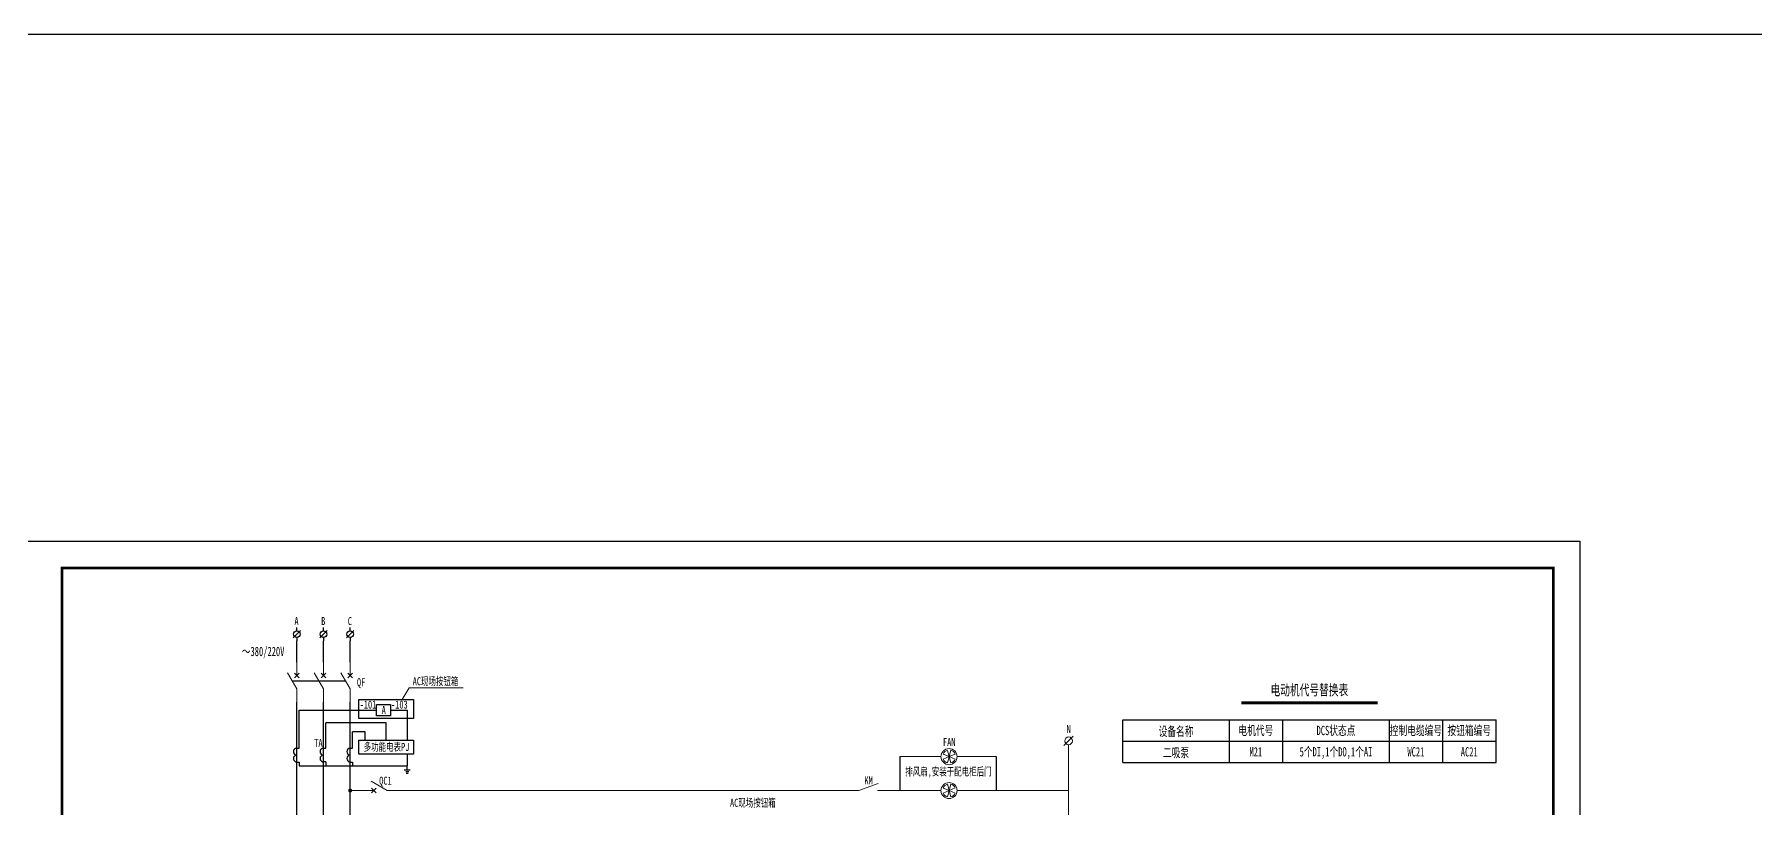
# Model space of a CAD drawing. Header units: millimetres. Extents: x -24326 to 675674, y 148048 to 606396.
# Drawn here: x 297438 to 361955, y 199024 to 228048 of the extents above; entities that cross this region are included whole.
import ezdxf
from ezdxf.enums import TextEntityAlignment as Align

# ---------------------------------------------------------------- set-up
doc = ezdxf.new("R2010")
doc.units = ezdxf.units.MM
doc.linetypes.add('常规', pattern=[20, 10, 0, 10])
for name, color, linetype, lineweight in [('1轮廓实线层', 3, 'Continuous', 5), ('_0', 7, 'Continuous', 25), ('CAXA0层', 7, 'Continuous', 25), ('SW', 8, 'Continuous', 20)]:
    doc.layers.add(name, color=color, linetype=linetype, lineweight=lineweight)
for name, color, linetype in [('BORDER', 7, 'Continuous'), ('MX', 3, 'Continuous'), ('TEXT', 4, 'Continuous'), ('动力平面导线层', 3, '常规'), ('动力平面设备层', 1, 'Continuous'), ('图框', 7, 'Continuous'), ('照明平面导线层', 3, 'Continuous'), ('照明平面设备层', 1, 'Continuous')]:
    doc.layers.add(name, color=color, linetype=linetype)
doc.styles.add('标准', font='NSimSun.ttf', dxfattribs={"width": 0.667})

# ---------------------------------------------------------------- blocks, each defined once
blk = doc.blocks.new('*U51')
at = {"layer": '1轮廓实线层'}
for p, q in [((0, 15), (0, 10)), ((0, 5), (-3.5, 11.06)), ((0, 10), (-0.88, 10.88)), ((0, 10), (-0.88, 9.12)), ((0, 10), (0.88, 10.88)), ((0, 10), (0.88, 9.12)), ((0, 5), (0, 0))]:
    blk.add_line(p, q, dxfattribs=at)
blk = doc.blocks.new('SYMB2_M_13')
for p, q in [((0, -1.25), (0, 0)), ((0, -2.5), (-1.33, -3.83)), ((0, -2.5), (1.33, -1.17)), ((0, -3.75), (0, -5))]:
    blk.add_line(p, q)
blk.add_circle((0, -2.5), 1.25)

msp = doc.modelspace()

# ---------------------------------------------------------------- linework, layer by layer
at = {"color": 2, "linetype": 'ByBlock', "lineweight": -3, "ltscale": 100}
msp.add_line((675673.59742, 228047.80554), (-24326.40258, 228047.80554), dxfattribs=at)
at = {"color": 7, "linetype": 'ByBlock', "lineweight": 20, "const_width": 75}
msp.add_lwpolyline([(309237.04844, 199700.35306, 1), (309312.04844, 199700.35306, 1)], format="xyb", close=True, dxfattribs=at)
at = {"layer": '_0', "color": 0, "linetype": 'ByBlock', "ltscale": 500}
msp.add_line((307099.53202, 203811.27966), (309099.53202, 203811.27966), dxfattribs=at)
at = {"layer": '_0', "color": 0, "linetype": 'ByBlock'}
for p, q in [((307274.53202, 194522.73738), (307274.53202, 203008.17077)), ((307361.19868, 202715.96837), (310255.44845, 202715.96837)), ((308274.53202, 194522.73738), (308274.53202, 203008.17077)), ((309274.53202, 194522.73738), (309274.53202, 203008.17077)), ((310787.14099, 202715.96837), (311414.76443, 202715.96837)), ((311414.76443, 202715.96837), (311414.76443, 201584.85007)), ((311414.76443, 201064.66747), (311414.76443, 200620.97016)), ((307361.19867, 200620.97016), (311414.76443, 200620.97016)), ((311302.26443, 200470.97016), (311527.26443, 200470.97016)), ((311360.30477, 200410.97016), (311470.70523, 200410.97016)), ((311377.8632, 200350.05812), (311451.9528, 200350.05812)), ((311414.76443, 200470.97016), (311414.76443, 200620.97016))]:
    msp.add_line(p, q, dxfattribs=at)
at = {"layer": '_0', "color": 0, "linetype": 'ByBlock', "lineweight": -3}
for p, q in [((307274.532, 200684.3035), (307274.53202, 201377.63683)), ((308274.53201, 200684.3035), (308274.53203, 201377.63683)), ((309274.532, 200684.3035), (309274.53202, 201377.63683)), ((307274.532, 200769.96246), (307361.19867, 200769.96246)), ((307274.53201, 201290.97017), (307361.19868, 201290.97016)), ((308361.19868, 200770.97016), (308274.53201, 200770.97017)), ((308274.53203, 201290.97017), (308361.1987, 201290.97016)), ((309274.532, 200769.96246), (309361.19867, 200769.96246)), ((309274.53202, 201290.97014), (309361.19868, 201290.97014))]:
    msp.add_line(p, q, dxfattribs=at)
for centre in [(307274.53201, 201160.97017), (307274.53201, 200900.97017), (308274.53202, 200900.97017), (308274.53203, 201160.97017), (309274.53201, 201160.97016), (309274.53201, 200900.97016)]:
    msp.add_arc(centre, 130, 89.9999983992, 269.9999983992, dxfattribs=at)
at = {"layer": 'BORDER', "linetype": 'ByBlock'}
msp.add_lwpolyline([(310255.44845, 202931.44513), (310787.14099, 202931.44513), (310787.14099, 202500.49162), (310255.44845, 202500.49162)], close=True, dxfattribs=at)
at = {"layer": 'CAXA0层', "color": 2, "linetype": 'ByBlock', "lineweight": 40}
msp.add_line((342681.73204, 203014.8433), (347779.87733, 203014.8433), dxfattribs=at)
at = {"layer": 'CAXA0层', "color": 2, "linetype": 'ByBlock', "lineweight": 0}
msp.add_line((342681.73204, 202949.36037), (347779.87733, 202949.36037), dxfattribs=at)
at = {"layer": 'MX', "color": 7, "linetype": 'ByBlock', "lineweight": 20}
msp.add_line((336029.9464, 201390.57915), (336376.40608, 201737.03883), dxfattribs=at)
msp.add_circle((336203.17232, 201563.80556), 144.35795, dxfattribs=at)
at = {"layer": 'SW', "color": 7, "linetype": 'ByBlock', "lineweight": 25}
for p, q in [((338230.80468, 200746.84402), (338230.80468, 202346.84402)), ((342230.80468, 200746.84402), (342230.80468, 202346.84402)), ((344230.80468, 200746.84402), (344230.80468, 202346.84402)), ((348230.80468, 200746.84402), (348230.80468, 202346.84402)), ((350230.80468, 200746.84402), (350230.80468, 202346.84402)), ((352230.80468, 200746.84402), (352230.80468, 202346.84402))]:
    msp.add_line(p, q, dxfattribs=at)
at = {"layer": '动力平面导线层', "color": 0}
for p, q in [((307361.19868, 201290.97016), (307361.19868, 202715.96837)), ((310625.51708, 202237.44849), (308361.1987, 202237.44849)), ((308361.1987, 201290.97016), (308361.1987, 202237.44849)), ((310625.51708, 201584.85007), (310625.51708, 202237.44849)), ((338230.80468, 202346.84402), (352230.80468, 202346.84402)), ((309836.26973, 201902.36674), (309361.19868, 201902.36674)), ((309361.19868, 201290.97014), (309361.19868, 201902.36674)), ((309836.26973, 201584.85007), (309836.26973, 201902.36674)), ((338230.80468, 201546.84402), (352230.80468, 201546.84402)), ((307361.19867, 200769.96246), (307361.19867, 200620.97017)), ((308361.19868, 200770.97016), (308361.19868, 200621.97787)), ((309361.19867, 200769.96246), (309361.19867, 200620.97016)), ((338230.80468, 200746.84402), (352230.80468, 200746.84402))]:
    msp.add_line(p, q, dxfattribs=at)
at = {"layer": '动力平面导线层', "color": 6, "linetype": 'ByBlock'}
msp.add_lwpolyline([(309597.55395, 203119.64347), (311653.48021, 203119.64347), (311653.48021, 202398.61881), (309597.55395, 202398.61881)], close=True, dxfattribs=at)
at = {"layer": '动力平面导线层', "color": 0}
msp.add_lwpolyline([(309597.55395, 201584.85007), (311653.48021, 201584.85007), (311653.48021, 201064.66747), (309597.55395, 201064.66747)], close=True, dxfattribs=at)
at = {"layer": '动力平面设备层', "color": 0, "linetype": 'ByBlock', "lineweight": -3, "ltscale": 100}
for p, q in [((307274.53202, 204508.17077), (307274.53202, 205312.27149)), ((308274.53202, 204508.17077), (308274.53202, 205312.27149)), ((309274.53202, 204508.17077), (309274.53202, 205312.27149)), ((329881.6738, 200970.91445), (329881.6738, 199700.35306)), ((333490.57122, 200970.82656), (333490.57122, 199700.26517))]:
    msp.add_line(p, q, dxfattribs=at)
at = {"layer": '图框', "linetype": 'Continuous', "lineweight": 100, "const_width": 100}
msp.add_lwpolyline([(298473.59742, 168047.80554), (354373.59742, 168047.80554), (354373.59742, 208047.80554), (298473.59742, 208047.80554)], close=True, dxfattribs=at)
at = {"layer": '照明平面导线层', "color": 6, "linetype": 'ByBlock', "lineweight": 20}
for q in [(311222.51274, 203119.64347), (313506.03158, 203547.27049)]:
    msp.add_line((311487.39301, 203547.27049), q, dxfattribs=at)
at = {"layer": '照明平面导线层', "color": 0, "linetype": 'ByBlock', "lineweight": 20}
for p, q in [((336203.34468, 187222.04731), (336203.17624, 201419.44761)), ((329881.6738, 200970.91445), (331420.78588, 200970.91445)), ((332022.27837, 200970.82656), (333490.57122, 200970.82656)), ((309274.53202, 199700.35306), (309664.2207, 199700.35306)), ((311164.2207, 199700.35306), (328334.75615, 199700.35306)), ((328334.75615, 199700.35306), (329065.87028, 199961.78513)), ((329036.4974, 199700.35306), (331420.78588, 199700.35306)), ((332022.27837, 199700.26517), (336203.19664, 199700.26517))]:
    msp.add_line(p, q, dxfattribs=at)
at = {"layer": '照明平面导线层', "color": 3, "linetype": 'ByBlock', "lineweight": 20}
for p, q in [((331497.74962, 200878.40593), (331720.95685, 200971.41068)), ((331721.45308, 200970.91445), (331500.05252, 201065.95298)), ((331722.32247, 200970.04506), (331664.92792, 200737.12498)), ((331720.95685, 200971.41068), (331667.23082, 201207.23392)), ((331719.76592, 200970.91445), (331723.18289, 200970.91445)), ((331784.47334, 201210.23992), (331720.95685, 200971.41068)), ((331951.65164, 201068.95898), (331721.94931, 200971.41068)), ((331721.94931, 200971.41068), (331953.14657, 200878.40682)), ((331721.94931, 200971.41068), (331785.96827, 200737.12588)), ((331497.74962, 199607.84453), (331720.95685, 199700.84929)), ((331721.45308, 199700.35306), (331500.05252, 199795.39159)), ((331722.32247, 199699.48367), (331664.92792, 199466.56359)), ((331720.95685, 199700.84929), (331667.23082, 199936.67253)), ((331719.76592, 199700.35306), (331723.18289, 199700.35306)), ((331784.47334, 199939.67853), (331720.95685, 199700.84929)), ((331951.65164, 199798.39759), (331721.94931, 199700.84929)), ((331721.94931, 199700.84929), (331953.14657, 199607.84543)), ((331721.94931, 199700.84929), (331785.96827, 199466.56449))]:
    msp.add_line(p, q, dxfattribs=at)
for centre in [(331721.53212, 200970.83542), (331721.53212, 199700.27403)]:
    msp.add_circle(centre, 300.74625, dxfattribs=at)
for centre, start, end in [((331692.96122, 200939.84875), 197.4713869454, 262.1268831255), ((331695.26412, 201004.51016), 97.8731168745, 162.5286130546), ((331756.44004, 201007.51616), 17.4713869454, 82.1268831255), ((331757.93497, 200939.84964), 277.8731168745, 342.5286130546), ((331692.96122, 199669.28736), 197.4713869454, 262.1268831255), ((331695.26412, 199733.94877), 97.8731168745, 162.5286130546), ((331756.44004, 199736.95477), 17.4713869454, 82.1268831255), ((331757.93497, 199669.28825), 277.8731168745, 342.5286130546)]:
    msp.add_arc(centre, 204.65285, start, end, dxfattribs=at)
at = {"layer": '照明平面设备层', "color": 0, "lineweight": -3, "ltscale": 100}
msp.add_lwpolyline([(295973.59742, 209047.80554), (355373.59742, 209047.80554), (355373.59742, 167047.80554), (295973.59742, 167047.80554)], close=True, dxfattribs=at)

# ---------------------------------------------------------------- block references
at = {"layer": '_0', "color": 7, "linetype": 'ByBlock', "xscale": 100, "yscale": 100, "zscale": 100, "rotation": 180}
for p in [(307274.53202, 205312.27149), (308274.53202, 205312.27149), (309274.53202, 205312.27149)]:
    msp.add_blockref('SYMB2_M_13', p, dxfattribs=at)
at = {"layer": '_0', "color": 3, "linetype": 'ByBlock', "xscale": 100, "yscale": 100, "zscale": 100}
for p in [(307274.53202, 203008.17077), (308274.53202, 203008.17077), (309274.53202, 203008.17077)]:
    msp.add_blockref('*U51', p, dxfattribs=at)
at = {"layer": '_0', "color": 3, "linetype": 'ByBlock', "xscale": -100, "yscale": 100, "zscale": 100, "rotation": 90}
msp.add_blockref('*U51', (311164.2207, 199700.35306), dxfattribs=at)

# ---------------------------------------------------------------- texts
at = {"layer": 'SW', "color": 2, "linetype": 'ByBlock', "lineweight": 25, "style": '标准', "width": 0.667}
msp.add_text('电动机代号替换表', height=400, dxfattribs=at).set_placement((345230.57695, 203269.85733), align=Align.CENTER)
at = {"layer": 'SW', "color": 7, "linetype": 'ByBlock', "lineweight": 25, "style": '标准', "width": 0.667}
for s, p in [('设备名称', (340230.80468, 201746.84402)), ('电机代号', (343221.94734, 201777.75746)), ('DCS状态点', (346226.94734, 201777.75746)), ('控制电缆编号', (349221.94734, 201777.75746)), ('按钮箱编号', (351221.94734, 201777.75746)), ('二吸泵', (340230.80468, 200946.84402)), ('M21', (343221.94734, 200977.75746)), ('5个DI,1个DO,1个AI', (346226.94734, 200977.75746)), ('WC21', (349221.94734, 200977.75746)), ('AC21', (351221.94734, 200977.75746))]:
    msp.add_text(s, height=350, dxfattribs=at).set_placement(p, align=Align.CENTER)
at = {"layer": 'TEXT', "color": 7, "linetype": 'ByBlock', "ltscale": 100, "style": '标准', "width": 0.667}
for s, height, p in [('A', 300, (307262.1972, 205904.64522)), ('B', 300, (308262.1972, 205904.64522)), ('C', 300, (309262.1972, 205904.64522)), ('～380/220V', 350, (306009.56212, 204741.13324)), ('QF', 300, (309683.46408, 203611.42669)), ('N', 300, (336205.5558, 201858.3898)), ('TA', 300, (308083.03263, 201338.46095)), ('多功能电表PJ', 300, (310636.48651, 201185.40023)), ('FAN', 300, (331728.92451, 201370.11563)), ('QC1', 300, (310595.58708, 199920.59625)), ('KM', 300, (328708.48561, 199929.60407)), ('排风扇,安装于配电柜后门', 300, (331697.66122, 200260.01133))]:
    msp.add_text(s, height=height, dxfattribs=at).set_placement(p, align=Align.CENTER)
at = {"layer": 'TEXT', "color": 6, "linetype": 'ByBlock', "ltscale": 100, "style": '标准', "width": 0.667}
for p in [(312473.50663, 203648.72551), (324368.13928, 199091.90107)]:
    msp.add_text('AC现场按钮箱', height=300, dxfattribs=at).set_placement(p, align=Align.CENTER)
at = {"layer": 'TEXT', "color": 2, "linetype": 'ByBlock', "ltscale": 100, "style": '标准', "width": 0.667}
for s, p in [('-101', (309940.84299, 202772.62663)), ('-103', (311117.70037, 202772.62663))]:
    msp.add_text(s, height=300, dxfattribs=at).set_placement(p, align=Align.CENTER)
at = {"layer": 'TEXT', "color": 7, "linetype": 'ByBlock', "ltscale": 100, "style": '标准', "width": 0.667}
msp.add_text('A', height=300, dxfattribs=at).set_placement((310452.53783, 202571.19471))

doc.saveas('drawing.dxf')
